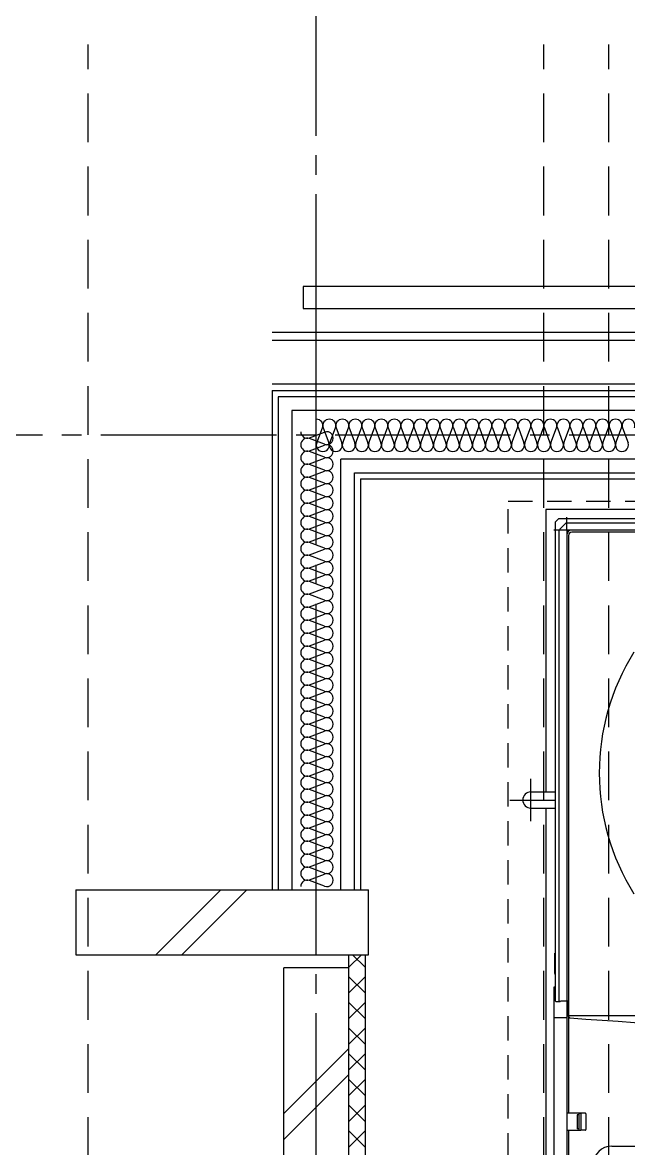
# Model space of a CAD drawing. Header units: millimetres. Extents: x 8300 to 125598, y -10383 to 40000.
# Drawn here: x 41448 to 42380, y 18852 to 20584 of the extents above; entities that cross this region are included whole.
import ezdxf

# ---------------------------------------------------------------- set-up
doc = ezdxf.new("R2010")
doc.units = ezdxf.units.MM
doc.header["$LTSCALE"] = 300
for name, pattern in [('CADEWA_LINE5', [1.2, 0.9, -0.1, 0.1, -0.1]), ('CADEWA_LINE6', [2.1, 1.8, -0.1, 0.1, -0.1]), ('DASH-N', [0.375, 0.25, -0.125]), ('DASH-S', [0.2, 0.125, -0.075])]:
    doc.linetypes.add(name, pattern=pattern)
doc.layers.add('K建0_壁', color=7, linetype='CONTINUOUS')
doc.layers.add('通り芯', color=7, linetype='CONTINUOUS')

msp = doc.modelspace()

# ---------------------------------------------------------------- linework, layer by layer
at = {"layer": 'K建0_壁', "color": 250, "linetype": 'DASH-N', "lineweight": -3}
for p, q in [((41549, 15450), (41549, 20550.6)), ((42250, 15450), (42250, 20550.6)), ((42350, 15450), (42350, 20550.6))]:
    msp.add_line(p, q, dxfattribs=at)
at = {"layer": 'K建0_壁', "color": 250, "linetype": 'Continuous', "lineweight": -3}
for p, q in [((41832, 20108), (44054, 20108)), ((41832, 20095.5), (44066.5, 20095.5)), ((41832, 20028.5), (44133.5, 20028.5)), ((44158.5, 20008.5), (41841.5, 20008.5)), ((41841.5, 20008.5), (41841.5, 19250)), ((44137.5, 19987.5), (41862.5, 19987.5)), ((41862.5, 19987.5), (41862.5, 19250)), ((41900.7, 19937.5), (41909.3, 19960.4)), ((41910.7, 19960.4), (41919.3, 19937.5)), ((41920.7, 19937.5), (41929.3, 19960.4)), ((41930.7, 19960.4), (41939.3, 19937.5)), ((41940.7, 19937.5), (41949.3, 19960.4)), ((41950.7, 19960.4), (41959.3, 19937.5)), ((41960.7, 19937.5), (41969.3, 19960.4)), ((41970.7, 19960.4), (41979.3, 19937.5)), ((41980.7, 19937.5), (41989.3, 19960.4)), ((41990.7, 19960.4), (41999.3, 19937.5)), ((42000.7, 19937.5), (42009.3, 19960.4)), ((42010.7, 19960.4), (42019.3, 19937.5)), ((42020.7, 19937.5), (42029.3, 19960.4)), ((42030.7, 19960.4), (42039.3, 19937.5)), ((42040.7, 19937.5), (42049.3, 19960.4)), ((42050.7, 19960.4), (42059.3, 19937.5)), ((42060.7, 19937.5), (42069.3, 19960.4)), ((42070.7, 19960.4), (42079.3, 19937.5)), ((42080.7, 19937.5), (42089.3, 19960.4)), ((42090.7, 19960.4), (42099.3, 19937.5)), ((42100.7, 19937.5), (42109.3, 19960.4)), ((42110.7, 19960.4), (42119.3, 19937.5)), ((42120.7, 19937.5), (42129.3, 19960.4)), ((42130.7, 19960.4), (42139.3, 19937.5)), ((42140.7, 19937.5), (42149.3, 19960.4)), ((42150.7, 19960.4), (42159.3, 19937.5)), ((42160.7, 19937.5), (42169.3, 19960.4)), ((42170.7, 19960.4), (42179.3, 19937.5)), ((42180.7, 19937.5), (42189.3, 19960.4)), ((42190.7, 19960.4), (42199.3, 19937.5)), ((42200.7, 19937.5), (42209.3, 19960.4)), ((42210.7, 19960.4), (42219.3, 19937.5)), ((42220.7, 19937.5), (42229.3, 19960.4)), ((42230.7, 19960.4), (42239.3, 19937.5)), ((42240.7, 19937.5), (42249.3, 19960.4)), ((42250.7, 19960.4), (42259.3, 19937.5)), ((42260.7, 19937.5), (42269.3, 19960.4)), ((42270.7, 19960.4), (42279.3, 19937.5)), ((42280.7, 19937.5), (42289.3, 19960.4)), ((42290.7, 19960.4), (42299.3, 19937.5)), ((42300.7, 19937.5), (42309.3, 19960.4)), ((42310.7, 19960.4), (42319.3, 19937.5)), ((42320.7, 19937.5), (42329.3, 19960.4)), ((42330.7, 19960.4), (42339.3, 19937.5)), ((42340.7, 19937.5), (42349.3, 19960.4)), ((42350.7, 19960.4), (42359.3, 19937.5)), ((42360.7, 19937.5), (42369.3, 19960.4)), ((42370.7, 19960.4), (42379.3, 19937.5)), ((41889.6, 19945.4), (41912.5, 19954.1)), ((41912.5, 19935.4), (41889.6, 19944.1)), ((41889.6, 19925.4), (41912.5, 19934.1)), ((41912.5, 19915.4), (41889.6, 19924.1)), ((41889.6, 19905.4), (41912.5, 19914.1)), ((44062.5, 19912.5), (41937.5, 19912.5)), ((41937.5, 19250), (41937.5, 19912.5)), ((41912.5, 19895.4), (41889.6, 19904.1)), ((41889.6, 19885.4), (41912.5, 19894.1)), ((41958.5, 19891.5), (44041.5, 19891.5)), ((41958.5, 19250), (41958.5, 19891.5)), ((41912.5, 19875.4), (41889.6, 19884.1)), ((41889.6, 19865.4), (41912.5, 19874.1)), ((41912.5, 19855.4), (41889.6, 19864.1)), ((41889.6, 19845.4), (41912.5, 19854.1)), ((41912.5, 19835.4), (41889.6, 19844.1)), ((41889.6, 19825.4), (41912.5, 19834.1)), ((41912.5, 19815.4), (41889.6, 19824.1)), ((42253, 19835), (42253, 19400.5)), ((43917, 19835), (42253, 19835)), ((42272.5, 19820.5), (42267.5, 19815.5)), ((43897.5, 19820.5), (42272.5, 19820.5)), ((42285, 19803), (42285, 19823)), ((41889.6, 19805.4), (41912.5, 19814.1)), ((41912.5, 19795.4), (41889.6, 19804.1)), ((42285, 19803), (42265, 19803)), ((42267.5, 19815.5), (42267.5, 19079)), ((42273.5, 19078), (42273.5, 19802.6)), ((42283.3, 19813.6), (42274.4, 19804.7)), ((42285, 19803), (42285, 19053)), ((43885, 19803), (42285, 19803)), ((42285.4, 19814.5), (43884.6, 19814.5)), ((41889.6, 19785.4), (41912.5, 19794.1)), ((42288, 19795), (42288, 19056)), ((43877, 19800), (42293, 19800)), ((41912.5, 19775.4), (41889.6, 19784.1)), ((41889.6, 19765.4), (41912.5, 19774.1)), ((41912.5, 19755.4), (41889.6, 19764.1)), ((41889.6, 19745.4), (41912.5, 19754.1)), ((41912.5, 19735.4), (41889.6, 19744.1)), ((41889.6, 19725.4), (41912.5, 19734.1)), ((41912.5, 19715.4), (41889.6, 19724.1)), ((41889.6, 19705.4), (41912.5, 19714.1)), ((41912.5, 19695.4), (41889.6, 19704.1)), ((41889.6, 19685.4), (41912.5, 19694.1)), ((41912.5, 19675.4), (41889.6, 19684.1)), ((41889.6, 19665.4), (41912.5, 19674.1)), ((41912.5, 19655.4), (41889.6, 19664.1)), ((41889.6, 19645.4), (41912.5, 19654.1)), ((41912.5, 19635.4), (41889.6, 19644.1)), ((41889.6, 19625.4), (41912.5, 19634.1)), ((41912.5, 19615.4), (41889.6, 19624.1)), ((41889.6, 19605.4), (41912.5, 19614.1)), ((41912.5, 19595.4), (41889.6, 19604.1)), ((41889.6, 19585.4), (41912.5, 19594.1)), ((41912.5, 19575.4), (41889.6, 19584.1)), ((41889.6, 19565.4), (41912.5, 19574.1)), ((41912.5, 19555.4), (41889.6, 19564.1)), ((41889.6, 19545.4), (41912.5, 19554.1)), ((41912.5, 19535.4), (41889.6, 19544.1)), ((41889.6, 19525.4), (41912.5, 19534.1)), ((41912.5, 19515.4), (41889.6, 19524.1)), ((41889.6, 19505.4), (41912.5, 19514.1)), ((41912.5, 19495.4), (41889.6, 19504.1)), ((41889.6, 19485.4), (41912.5, 19494.1)), ((41912.5, 19475.4), (41889.6, 19484.1)), ((41889.6, 19465.4), (41912.5, 19474.1)), ((41912.5, 19455.4), (41889.6, 19464.1)), ((41889.6, 19445.4), (41912.5, 19454.1)), ((41912.5, 19435.4), (41889.6, 19444.1)), ((41889.6, 19425.4), (41912.5, 19434.1)), ((41912.5, 19415.4), (41889.6, 19424.1)), ((41889.6, 19405.4), (41912.5, 19414.1)), ((41912.5, 19395.4), (41889.6, 19404.1)), ((42230, 19355.5), (42230, 19420.5)), ((41889.6, 19385.4), (41912.5, 19394.1)), ((42197.5, 19388), (42267.5, 19388)), ((42230, 19400.5), (42267.5, 19400.5)), ((41912.5, 19375.4), (41889.6, 19384.1)), ((41889.6, 19365.4), (41912.5, 19374.1)), ((42230, 19375.5), (42267.5, 19375.5)), ((42253, 19375.5), (42253, 17771)), ((41912.5, 19355.4), (41889.6, 19364.1)), ((41889.6, 19345.4), (41912.5, 19354.1)), ((41912.5, 19335.4), (41889.6, 19344.1)), ((41889.6, 19325.4), (41912.5, 19334.1)), ((41912.5, 19315.4), (41889.6, 19324.1)), ((41889.6, 19305.4), (41912.5, 19314.1)), ((41912.5, 19295.4), (41889.6, 19304.1)), ((41889.6, 19285.4), (41912.5, 19294.1)), ((41912.5, 19275.4), (41889.6, 19284.1)), ((41889.6, 19265.4), (41912.5, 19274.1)), ((41530, 19250), (41530, 19150)), ((41530, 19250), (41980, 19250)), ((41653, 19150), (41753, 19250)), ((41693, 19150), (41793, 19250)), ((41912.5, 19255.4), (41889.6, 19264.1)), ((41980, 19150), (41980, 19250)), ((41530, 19150), (41980, 19150)), ((41950, 19130.6), (41969.4, 19150)), ((41975, 19130.6), (41955.6, 19150)), ((42266.8, 19152.5), (42267.5, 19152.5)), ((42266.8, 19121), (42266.8, 19152.5)), ((41950, 19130), (41850, 19130)), ((41950, 15470), (41950, 19130)), ((41975, 19091.1), (41950, 19116.1)), ((41950, 19091.1), (41975, 19116.1)), ((42266.8, 19121), (42267.5, 19117.2)), ((42267.5, 19100), (42265, 19100)), ((42265, 19100), (42265, 17783)), ((41975, 19051.6), (41950, 19076.6)), ((41950, 19051.6), (41975, 19076.6)), ((42268.5, 19078), (42275, 19078)), ((42275, 19078), (42275.7, 19079)), ((42275.7, 19079), (42285.7, 19079)), ((42285.7, 19079), (42286, 19079.4)), ((42286, 19079.4), (42287.4, 19078)), ((42287.4, 19055.4), (42287.4, 19078)), ((42285, 19053), (42265, 19053)), ((42285, 19053), (42285, 18003)), ((42287.7, 19054.7), (42289.2, 19053.1)), ((43882, 19056), (42288, 19056)), ((42288, 19054.4), (42288, 18906.3)), ((41975, 19012.1), (41950, 19037.1)), ((41950, 19012.1), (41975, 19037.1)), ((41850, 18905.8), (41950, 19005.8)), ((41975, 18972.6), (41950, 18997.6)), ((41950, 18972.6), (41975, 18997.6)), ((41850, 18865.8), (41950, 18965.8)), ((41975, 18933.1), (41950, 18958.1)), ((41950, 18933.1), (41975, 18958.1)), ((41975, 18893.5), (41950, 18918.5)), ((41950, 18893.5), (41975, 18918.5)), ((42285.2, 18906.3), (42285, 18906.1)), ((42305, 18906.3), (42285.2, 18906.3)), ((42301, 18903), (42301, 18883)), ((42302, 18903.8), (42301.8, 18903.8)), ((42303.2, 18903.8), (42302, 18903.8)), ((42304, 18905.3), (42305, 18906.3)), ((42304, 18880.7), (42304, 18905.3)), ((42306.3, 18906.3), (42305, 18906.3)), ((42306.5, 18905.3), (42306.5, 18906.1)), ((42306.5, 18905.3), (42306.5, 18880.7)), ((42309.5, 18906), (42306.7, 18906)), ((42313.7, 18906), (42309.5, 18906)), ((42314.5, 18905.2), (42314.5, 18880.8)), ((41975, 18854), (41950, 18879)), ((41950, 18854), (41975, 18879)), ((42285, 18879.9), (42285.2, 18879.7)), ((42305, 18879.7), (42285.2, 18879.7)), ((42288, 18879.7), (42288, 18782.4)), ((42302, 18882.2), (42301.8, 18882.2)), ((42303.2, 18882.2), (42302, 18882.2)), ((42305, 18879.7), (42304, 18880.7)), ((42306.3, 18879.7), (42305, 18879.7)), ((42306.5, 18880.7), (42306.5, 18879.9)), ((42309.5, 18880), (42306.7, 18880)), ((42313.7, 18880), (42309.5, 18880)), ((42354.3, 18855.5), (42558.4, 18855.5))]:
    msp.add_line(p, q, dxfattribs=at)
at = {"layer": 'K建0_壁', "color": 250, "linetype": 'Continuous', "lineweight": -3, "ltscale": 0.3}
for p, q in [((41832, 20018), (44168, 20018)), ((41832, 20018), (41832, 19250)), ((41968, 19882), (44032, 19882)), ((41968, 19882), (41968, 19250))]:
    msp.add_line(p, q, dxfattribs=at)
at = {"layer": 'K建0_壁', "color": 250, "linetype": 'CADEWA_LINE5', "lineweight": -3}
msp.add_line((40488.8, 19950), (44168, 19950), dxfattribs=at)
at = {"layer": 'K建0_壁', "color": 250, "linetype": 'Continuous', "lineweight": -3}
for points in [[(44006.8, 20178), (41880, 20178), (41880, 20144), (44006.8, 20144)], [(41950, 15470), (41850, 15470), (41850, 19130)]]:
    msp.add_lwpolyline(points, dxfattribs=at)
at = {"layer": 'K建0_壁', "color": 250, "linetype": 'DASH-S', "lineweight": -3}
msp.add_lwpolyline([(43930, 19848), (43930, 17758), (42195, 17758), (42195, 19848)], close=True, dxfattribs=at)
at = {"layer": 'K建0_壁', "color": 250, "linetype": 'Continuous', "lineweight": -3}
msp.add_lwpolyline([(41975, 15450), (41950, 15450), (41950, 19150), (41975, 19150)], close=True, dxfattribs=at)
for centre, radius, start, end in [((41900, 19964), 10, 339.2034, 90), ((41920, 19964), 10, 90, 200.7966), ((41920, 19964), 10, 339.2034, 90), ((41940, 19964), 10, 90, 200.7966), ((41940, 19964), 10, 339.2034, 90), ((41960, 19964), 10, 90, 200.7966), ((41960, 19964), 10, 339.2034, 90), ((41980, 19964), 10, 90, 200.7966), ((41980, 19964), 10, 339.2034, 90), ((42000, 19964), 10, 90, 200.7966), ((42000, 19964), 10, 339.2034, 90), ((42020, 19964), 10, 90, 200.7966), ((42020, 19964), 10, 339.2034, 90), ((42040, 19964), 10, 90, 200.7966), ((42040, 19964), 10, 339.2034, 90), ((42060, 19964), 10, 90, 200.7966), ((42060, 19964), 10, 339.2034, 90), ((42080, 19964), 10, 90, 200.7966), ((42080, 19964), 10, 339.2034, 90), ((42100, 19964), 10, 90, 200.7966), ((42100, 19964), 10, 339.2034, 90), ((42120, 19964), 10, 90, 200.7966), ((42120, 19964), 10, 339.2034, 90), ((42140, 19964), 10, 90, 200.7966), ((42140, 19964), 10, 339.2034, 90), ((42160, 19964), 10, 90, 200.7966), ((42160, 19964), 10, 339.2034, 90), ((42180, 19964), 10, 90, 200.7966), ((42180, 19964), 10, 339.2034, 90), ((42200, 19964), 10, 90, 200.7966), ((42200, 19964), 10, 339.2034, 90), ((42220, 19964), 10, 90, 200.7966), ((42220, 19964), 10, 339.2034, 90), ((42240, 19964), 10, 90, 200.7966), ((42240, 19964), 10, 339.2034, 90), ((42260, 19964), 10, 90, 200.7966), ((42260, 19964), 10, 339.2034, 90), ((42280, 19964), 10, 90, 200.7966), ((42280, 19964), 10, 339.2034, 90), ((42300, 19964), 10, 90, 200.7966), ((42300, 19964), 10, 339.2034, 90), ((42320, 19964), 10, 90, 200.7966), ((42320, 19964), 10, 339.2034, 90), ((42340, 19964), 10, 90, 200.7966), ((42340, 19964), 10, 339.2034, 90), ((42360, 19964), 10, 90, 200.7966), ((42360, 19964), 10, 339.2034, 90), ((42380, 19964), 10, 90, 200.7966), ((42380, 19964), 10, 339.2034, 90), ((41886, 19954.7), 10, 180, 290.7966), ((41886, 19934.7), 10, 69.2034, 180), ((41916, 19944.7), 10, 249.2034, 110.7966), ((41886, 19934.7), 10, 180, 290.7966), ((41886, 19914.7), 10, 69.2034, 180), ((41910, 19934), 10, 159.2034, 20.7966), ((41916, 19924.7), 10, 249.2034, 110.7966), ((41930, 19934), 10, 159.2034, 20.7966), ((41950, 19934), 10, 159.2034, 20.7966), ((41970, 19934), 10, 159.2034, 20.7966), ((41990, 19934), 10, 159.2034, 20.7966), ((42010, 19934), 10, 159.2034, 20.7966), ((42030, 19934), 10, 159.2034, 20.7966), ((42050, 19934), 10, 159.2034, 20.7966), ((42070, 19934), 10, 159.2034, 20.7966), ((42090, 19934), 10, 159.2034, 20.7966), ((42110, 19934), 10, 159.2034, 20.7966), ((42130, 19934), 10, 159.2034, 20.7966), ((42150, 19934), 10, 159.2034, 20.7966), ((42170, 19934), 10, 159.2034, 20.7966), ((42190, 19934), 10, 159.2034, 20.7966), ((42210, 19934), 10, 159.2034, 20.7966), ((42230, 19934), 10, 159.2034, 20.7966), ((42250, 19934), 10, 159.2034, 20.7966), ((42270, 19934), 10, 159.2034, 20.7966), ((42290, 19934), 10, 159.2034, 20.7966), ((42310, 19934), 10, 159.2034, 20.7966), ((42330, 19934), 10, 159.2034, 20.7966), ((42350, 19934), 10, 159.2034, 20.7966), ((42370, 19934), 10, 159.2034, 20.7966), ((41886, 19914.7), 10, 180, 290.7966), ((41916, 19904.7), 10, 249.2034, 110.7966), ((41886, 19894.7), 10, 69.2034, 180), ((41886, 19894.7), 10, 180, 290.7966), ((41916, 19884.7), 10, 249.2034, 110.7966), ((41886, 19874.7), 10, 69.2034, 180), ((41886, 19874.7), 10, 180, 290.7966), ((41916, 19864.7), 10, 249.2034, 110.7966), ((41886, 19854.7), 10, 69.2034, 180), ((41886, 19854.7), 10, 180, 290.7966), ((41916, 19844.7), 10, 249.2034, 110.7966), ((41886, 19834.7), 10, 69.2034, 180), ((41886, 19834.7), 10, 180, 290.7966), ((41886, 19814.7), 10, 69.2034, 180), ((41916, 19824.7), 10, 249.2034, 110.7966), ((41886, 19814.7), 10, 180, 290.7966), ((41886, 19794.7), 10, 69.2034, 180), ((41916, 19804.7), 10, 249.2034, 110.7966), ((42276.5, 19802.6), 3, 135, 180), ((42285.4, 19811.5), 3, 90, 135), ((42292, 19796), 7, 90, 180), ((41886, 19794.7), 10, 180, 290.7966), ((41916, 19784.7), 10, 249.2034, 110.7966), ((42293, 19795), 5, 90, 180), ((41886, 19774.7), 10, 69.2034, 180), ((41886, 19774.7), 10, 180, 290.7966), ((41916, 19764.7), 10, 249.2034, 110.7966), ((41886, 19754.7), 10, 69.2034, 180), ((41886, 19754.7), 10, 180, 290.7966), ((41916, 19744.7), 10, 249.2034, 110.7966), ((41886, 19734.7), 10, 69.2034, 180), ((41886, 19734.7), 10, 180, 290.7966), ((41916, 19724.7), 10, 249.2034, 110.7966), ((41886, 19714.7), 10, 69.2034, 180), ((41886, 19714.7), 10, 180, 290.7966), ((41886, 19694.7), 10, 69.2034, 180), ((41916, 19704.7), 10, 249.2034, 110.7966), ((41886, 19694.7), 10, 180, 290.7966), ((41886, 19674.7), 10, 69.2034, 180), ((41916, 19684.7), 10, 249.2034, 110.7966), ((41886, 19674.7), 10, 180, 290.7966), ((41886, 19654.7), 10, 69.2034, 180), ((41916, 19664.7), 10, 249.2034, 110.7966), ((41886, 19654.7), 10, 180, 290.7966), ((41916, 19644.7), 10, 249.2034, 110.7966), ((41886, 19634.7), 10, 69.2034, 180), ((41886, 19634.7), 10, 180, 290.7966), ((41916, 19624.7), 10, 249.2034, 110.7966), ((41886, 19614.7), 10, 69.2034, 180), ((41886, 19614.7), 10, 180, 290.7966), ((41916, 19604.7), 10, 249.2034, 110.7966), ((42685, 19429.5), 350, 147.9105, 212.0895), ((41886, 19594.7), 10, 69.2034, 180), ((41886, 19594.7), 10, 180, 290.7966), ((41916, 19584.7), 10, 249.2034, 110.7966), ((41886, 19574.7), 10, 69.2034, 180), ((41886, 19574.7), 10, 180, 290.7966), ((41886, 19554.7), 10, 69.2034, 180), ((41916, 19564.7), 10, 249.2034, 110.7966), ((41886, 19554.7), 10, 180, 290.7966), ((41886, 19534.7), 10, 69.2034, 180), ((41916, 19544.7), 10, 249.2034, 110.7966), ((41886, 19534.7), 10, 180, 290.7966), ((41916, 19524.7), 10, 249.2034, 110.7966), ((41886, 19514.7), 10, 69.2034, 180), ((41886, 19514.7), 10, 180, 290.7966), ((41916, 19504.7), 10, 249.2034, 110.7966), ((41886, 19494.7), 10, 69.2034, 180), ((41886, 19494.7), 10, 180, 290.7966), ((41916, 19484.7), 10, 249.2034, 110.7966), ((41886, 19474.7), 10, 69.2034, 180), ((41886, 19474.7), 10, 180, 290.7966), ((41916, 19464.7), 10, 249.2034, 110.7966), ((41886, 19454.7), 10, 69.2034, 180), ((41886, 19454.7), 10, 180, 290.7966), ((41886, 19434.7), 10, 69.2034, 180), ((41916, 19444.7), 10, 249.2034, 110.7966), ((41886, 19434.7), 10, 180, 290.7966), ((41886, 19414.7), 10, 69.2034, 180), ((41916, 19424.7), 10, 249.2034, 110.7966), ((41886, 19414.7), 10, 180, 290.7966), ((41886, 19394.7), 10, 69.2034, 180), ((41916, 19404.7), 10, 249.2034, 110.7966), ((41886, 19394.7), 10, 180, 290.7966), ((41916, 19384.7), 10, 249.2034, 110.7966), ((42230, 19388), 12.5, 90, 270), ((41886, 19374.7), 10, 69.2034, 180), ((41886, 19374.7), 10, 180, 290.7966), ((41916, 19364.7), 10, 249.2034, 110.7966), ((41886, 19354.7), 10, 69.2034, 180), ((41886, 19354.7), 10, 180, 290.7966), ((41916, 19344.7), 10, 249.2034, 110.7966), ((41886, 19334.7), 10, 69.2034, 180), ((41886, 19334.7), 10, 180, 290.7966), ((41916, 19324.7), 10, 249.2034, 110.7966), ((41886, 19314.7), 10, 69.2034, 180), ((41886, 19314.7), 10, 180, 290.7966), ((41886, 19294.7), 10, 69.2034, 180), ((41916, 19304.7), 10, 249.2034, 110.7966), ((41886, 19294.7), 10, 180, 290.7966), ((41886, 19274.7), 10, 69.2034, 180), ((41916, 19284.7), 10, 249.2034, 110.7966), ((41886, 19274.7), 10, 180, 290.7966), ((41916, 19264.7), 10, 249.2034, 110.7966), ((41886, 19254.7), 10, 69.2034, 180), ((42268.5, 19079), 1, 180, 270), ((42288.4, 19055.4), 1, 180, 225), ((42289.9, 19053.9), 1, 225, 265.6988), ((43085, 29624.8), 10601.8, 265.69881, 274.30119), ((42301.8, 18903), 0.8, 90, 180), ((42303.2, 18904.6), 0.8, 270, 0), ((42306.3, 18906.1), 0.2, 0, 90), ((42306.7, 18905.8), 0.2, 90, 180), ((42313.7, 18905.2), 0.8, 0, 90), ((42301.8, 18883), 0.8, 180, 270), ((42303.2, 18881.4), 0.8, 0, 90), ((42306.3, 18879.9), 0.2, 270, 0), ((42306.7, 18880.2), 0.2, 180, 270), ((42313.7, 18880.8), 0.8, 270, 0), ((42354.3, 18827.2), 28.3, 90, 180)]:
    msp.add_arc(centre, radius, start, end, dxfattribs=at)
at = {"layer": '通り芯', "color": 96, "linetype": 'CADEWA_LINE6', "lineweight": -3}
msp.add_line((41900, -6050), (41900, 40000), dxfattribs=at)

doc.saveas('drawing.dxf')
